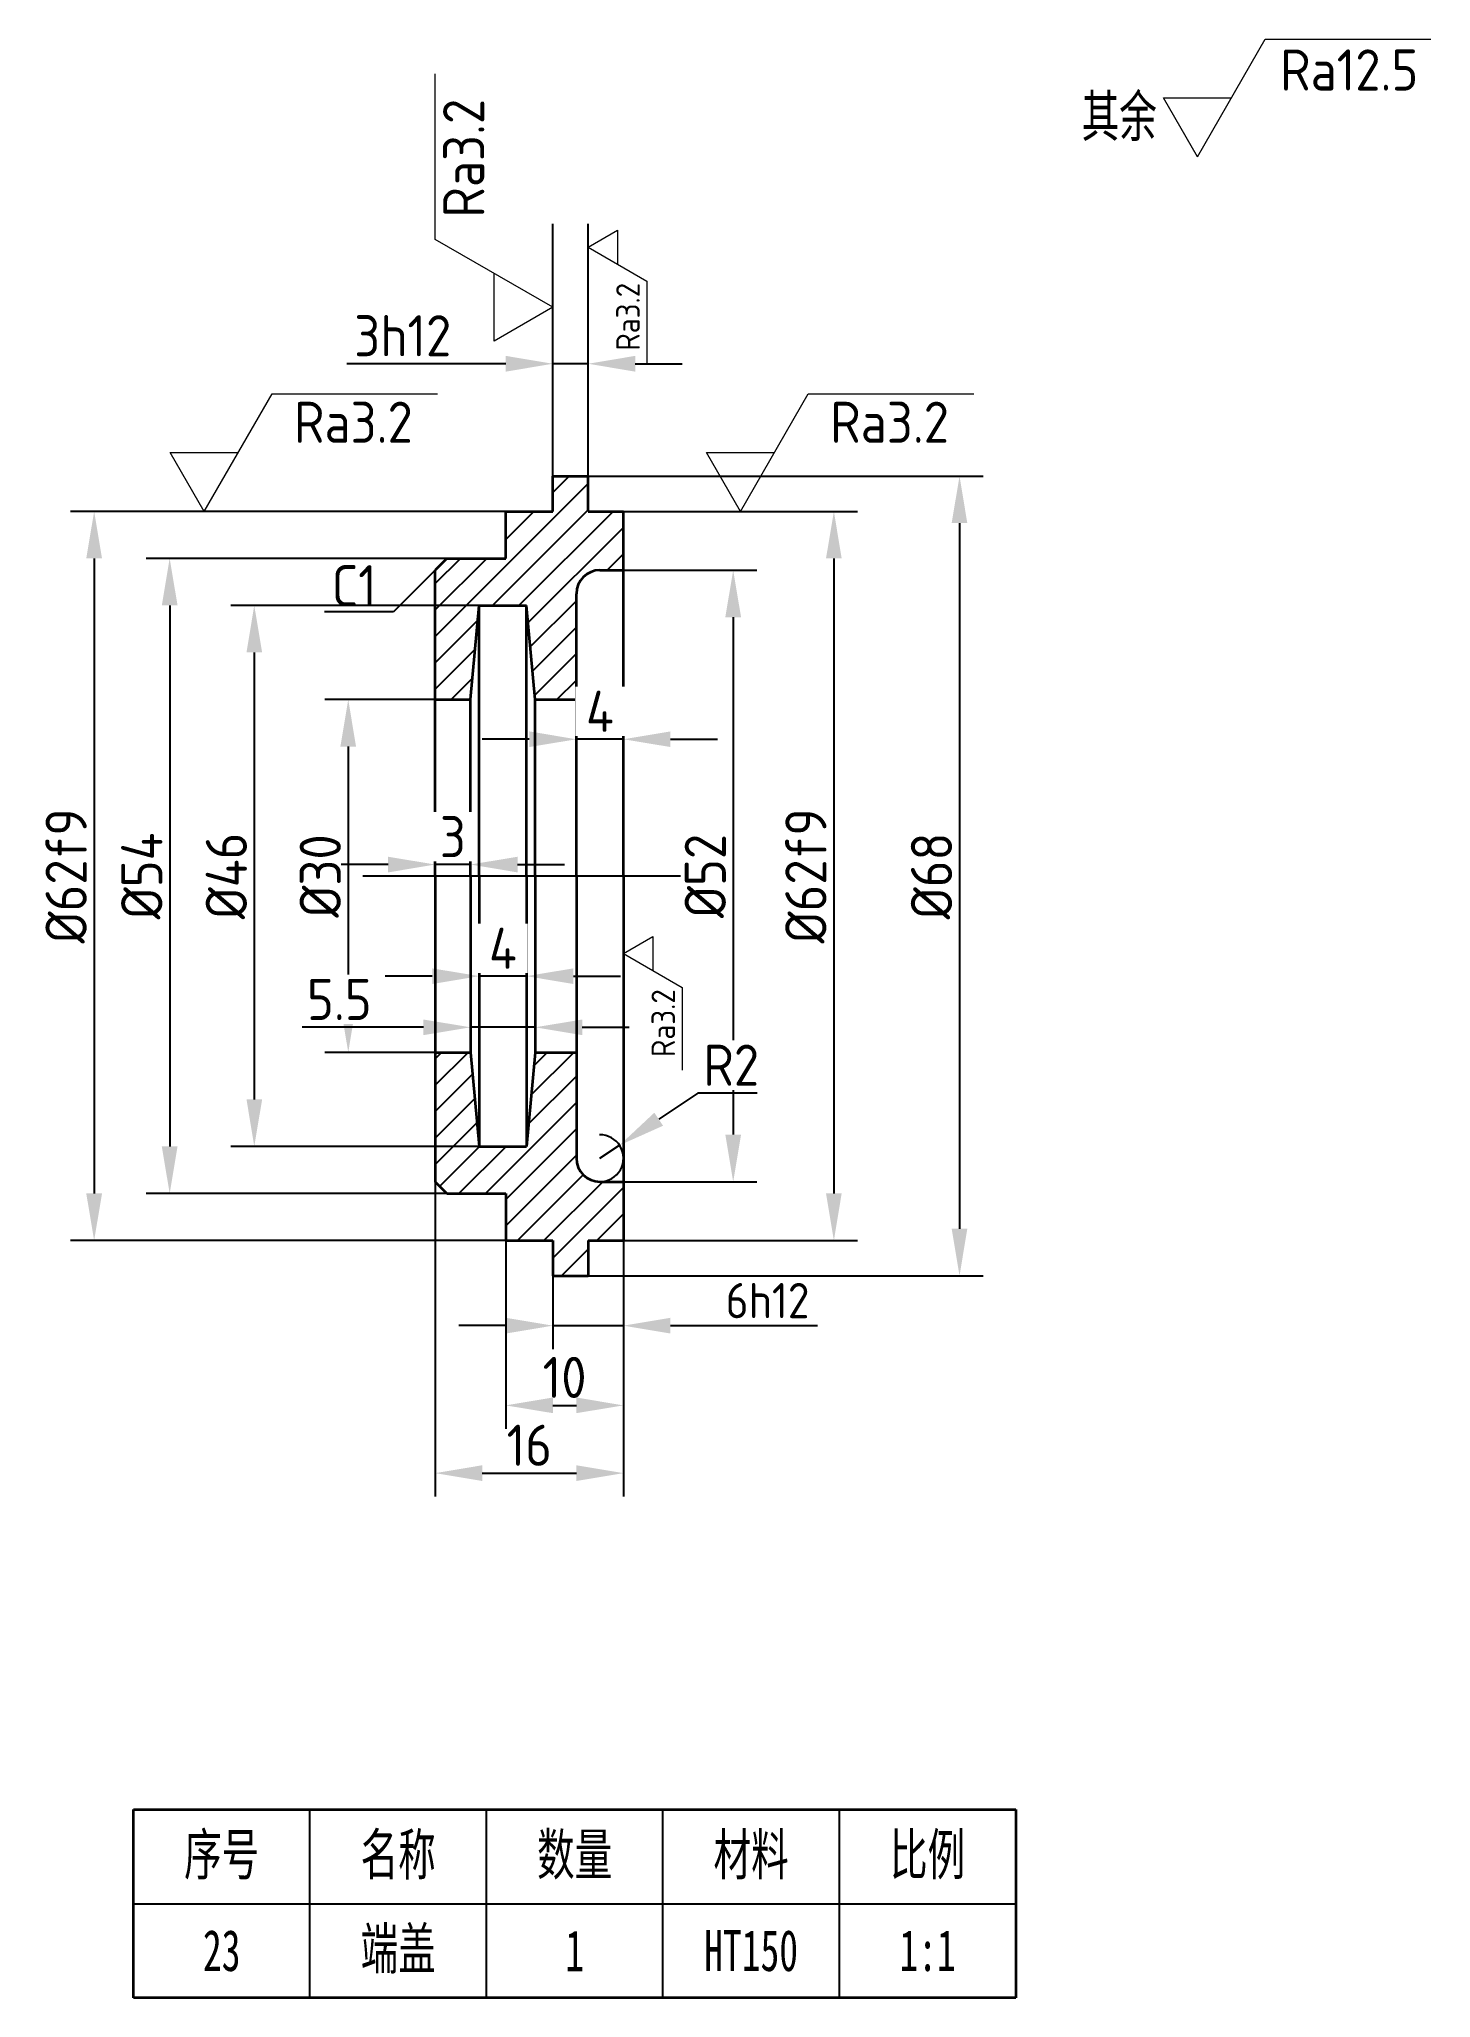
# Model space of a CAD drawing. Header units: millimetres. Extents: x 2398 to 2516, y 2160 to 2327.
import ezdxf

# ---------------------------------------------------------------- set-up
doc = ezdxf.new("R2010")
doc.units = ezdxf.units.MM
doc.linetypes.add('CENTERX2', pattern=[101.6, 63.5, -12.7, 12.7, -12.7])
for name, color, linetype in [('中心线', 1, 'CENTERX2'), ('标注', 3, 'Continuous'), ('细实线', 7, 'Continuous')]:
    doc.layers.add(name, color=color, linetype=linetype)
doc.layers.add('粗实线', color=7, linetype='Continuous', lineweight=35)
doc.styles.add('ISOCP', font='isocp.shx', dxfattribs={"height": 3.5})
doc.styles.add('仿宋', font='simfang.ttf', dxfattribs={"width": 0.67, "height": 3.5})
doc.styles.add('长仿宋体', font='simfang.ttf', dxfattribs={"width": 0.67, "height": 3.5})
doc.dimstyles.new('ISO-25$0', dxfattribs={"dimtxt": 3.5, "dimasz": 4, "dimexe": 2, "dimexo": 0, "dimtad": 1, "dimtoh": 1, "dimdsep": 46, "dimtxsty": 'ISOCP', "dimcen": 2.5, "dimadec": 0, "dimazin": 0, "dimtfac": 1, "dimtmove": 0, "dimatfit": 3, "dimfxl": 1, "dimtfill": 1, "dimarcsym": 0})
doc.dimstyles.new('ISO-25$4', dxfattribs={"dimtxt": 3.5, "dimasz": 4, "dimexe": 2, "dimexo": 0, "dimtad": 1, "dimtoh": 1, "dimdsep": 46, "dimtxsty": 'ISOCP', "dimcen": 2.5, "dimadec": 0, "dimazin": 0, "dimtfac": 1, "dimtmove": 0, "dimatfit": 3, "dimfxl": 1, "dimtfill": 1, "dimarcsym": 0})

# ---------------------------------------------------------------- blocks, each defined once
blk = doc.blocks.new('*D24')
at = {"layer": 'Defpoints', "color": 0, "transparency": 16777216}
for p in [(2431.72, 2229.81), (2447.72, 2224.81), (2447.72, 2205.03)]:
    blk.add_point(p, dxfattribs=at)
at = {"layer": '标注', "color": 0, "lineweight": -2, "transparency": 16777216}
for p, q in [((2431.72, 2229.81), (2431.72, 2203.03)), ((2447.72, 2224.81), (2447.72, 2203.03)), ((2435.72, 2205.03), (2443.72, 2205.03))]:
    blk.add_line(p, q, dxfattribs=at)
at = {"layer": '标注', "color": 0, "transparency": 16777216}
for points in [[(2435.72, 2205.7), (2435.72, 2204.36), (2431.72, 2205.03)], [(2443.72, 2205.7), (2443.72, 2204.36), (2447.72, 2205.03)]]:
    blk.add_solid(points, dxfattribs=at)
at = {"layer": '标注', "color": 0, "transparency": 16777216, "insert": (2439.72, 2207.4), "char_height": 3.5, "attachment_point": 5, "style": 'ISOCP', "bg_fill": 3, "box_fill_scale": 1.1, "bg_fill_color": 256, "bg_fill_true_color": 13158600, "bg_fill_transparency": 0}
blk.add_mtext('16', dxfattribs=at)
blk = doc.blocks.new('*D25')
at = {"layer": 'Defpoints', "color": 0, "transparency": 16777216}
for p in [(2437.72, 2224.81), (2447.72, 2224.81), (2447.72, 2210.79)]:
    blk.add_point(p, dxfattribs=at)
at = {"layer": '标注', "color": 0, "lineweight": -2, "transparency": 16777216}
for p, q in [((2437.72, 2224.81), (2437.72, 2208.79)), ((2447.72, 2224.81), (2447.72, 2208.79)), ((2441.72, 2210.79), (2443.72, 2210.79))]:
    blk.add_line(p, q, dxfattribs=at)
at = {"layer": '标注', "color": 0, "transparency": 16777216}
for points in [[(2441.72, 2211.46), (2441.72, 2210.13), (2437.72, 2210.79)], [(2443.72, 2211.46), (2443.72, 2210.13), (2447.72, 2210.79)]]:
    blk.add_solid(points, dxfattribs=at)
at = {"layer": '标注', "color": 0, "transparency": 16777216, "insert": (2442.72, 2213.17), "char_height": 3.5, "attachment_point": 5, "style": 'ISOCP'}
blk.add_mtext('10', dxfattribs=at)
blk = doc.blocks.new('*D26')
at = {"layer": 'Defpoints', "color": 0, "transparency": 16777216}
for p in [(2441.72, 2224.81), (2447.72, 2224.81), (2447.72, 2217.57)]:
    blk.add_point(p, dxfattribs=at)
at = {"layer": '标注', "color": 0, "lineweight": -2, "transparency": 16777216}
for p, q in [((2441.72, 2224.81), (2441.72, 2215.57)), ((2447.72, 2224.81), (2447.72, 2215.57)), ((2437.72, 2217.57), (2433.72, 2217.57)), ((2441.72, 2217.57), (2447.72, 2217.57)), ((2451.72, 2217.57), (2464.23, 2217.57))]:
    blk.add_line(p, q, dxfattribs=at)
at = {"layer": '标注', "color": 0, "transparency": 16777216}
for points in [[(2437.72, 2218.24), (2437.72, 2216.9), (2441.72, 2217.57)], [(2451.72, 2218.24), (2451.72, 2216.9), (2447.72, 2217.57)]]:
    blk.add_solid(points, dxfattribs=at)
at = {"layer": '标注', "color": 0, "transparency": 16777216, "insert": (2459.97, 2219.7), "char_height": 3.5, "attachment_point": 5, "style": 'ISOCP', "bg_fill": 3, "box_fill_scale": 1.1, "bg_fill_color": 256, "bg_fill_true_color": 13158600, "bg_fill_transparency": 0}
blk.add_mtext('{\\H0.85714x;6h12}', dxfattribs=at)
blk = doc.blocks.new('*D27')
at = {"layer": 'Defpoints', "color": 0, "transparency": 16777216}
for p in [(2441.72, 2286.81), (2402.73, 2224.81), (2441.72, 2224.81)]:
    blk.add_point(p, dxfattribs=at)
at = {"layer": '标注', "color": 0, "lineweight": -2, "transparency": 16777216}
for p, q in [((2441.72, 2286.81), (2400.73, 2286.81)), ((2402.73, 2282.81), (2402.73, 2228.81)), ((2441.72, 2224.81), (2400.73, 2224.81))]:
    blk.add_line(p, q, dxfattribs=at)
at = {"layer": '标注', "color": 0, "transparency": 16777216}
for points in [[(2402.06, 2282.81), (2403.4, 2282.81), (2402.73, 2286.81)], [(2402.06, 2228.81), (2403.4, 2228.81), (2402.73, 2224.81)]]:
    blk.add_solid(points, dxfattribs=at)
at = {"layer": '标注', "color": 0, "transparency": 16777216, "insert": (2400.35, 2255.81), "char_height": 3.5, "attachment_point": 5, "rotation": 90, "style": 'ISOCP', "bg_fill": 3, "box_fill_scale": 1.1, "bg_fill_color": 256, "bg_fill_true_color": 13158600, "bg_fill_transparency": 0}
blk.add_mtext('%%C62f9', dxfattribs=at)
blk = doc.blocks.new('*D28')
at = {"layer": 'Defpoints', "color": 0, "transparency": 16777216}
for p in [(2431.72, 2270.81), (2424.33, 2240.81), (2431.72, 2240.81)]:
    blk.add_point(p, dxfattribs=at)
at = {"layer": '标注', "color": 0, "lineweight": -2, "transparency": 16777216}
for p, q in [((2431.72, 2270.81), (2422.33, 2270.81)), ((2424.33, 2266.81), (2424.33, 2244.81)), ((2431.72, 2240.81), (2422.33, 2240.81))]:
    blk.add_line(p, q, dxfattribs=at)
at = {"layer": '标注', "color": 0, "transparency": 16777216}
for points in [[(2423.66, 2266.81), (2424.99, 2266.81), (2424.33, 2270.81)], [(2423.66, 2244.81), (2424.99, 2244.81), (2424.33, 2240.81)]]:
    blk.add_solid(points, dxfattribs=at)
at = {"layer": '标注', "color": 0, "transparency": 16777216, "insert": (2421.95, 2255.81), "char_height": 3.5, "attachment_point": 5, "rotation": 90, "style": 'ISOCP', "bg_fill": 3, "box_fill_scale": 1.1, "bg_fill_color": 256, "bg_fill_true_color": 13158600, "bg_fill_transparency": 0}
blk.add_mtext('%%C30', dxfattribs=at)
blk = doc.blocks.new('*D29')
at = {"layer": 'Defpoints', "color": 0, "transparency": 16777216}
for p in [(2432.72, 2282.81), (2409.15, 2228.81), (2432.72, 2228.81)]:
    blk.add_point(p, dxfattribs=at)
at = {"layer": '标注', "color": 0, "lineweight": -2, "transparency": 16777216}
for p, q in [((2432.72, 2282.81), (2407.15, 2282.81)), ((2409.15, 2278.81), (2409.15, 2232.81)), ((2432.72, 2228.81), (2407.15, 2228.81))]:
    blk.add_line(p, q, dxfattribs=at)
at = {"layer": '标注', "color": 0, "transparency": 16777216}
for points in [[(2408.48, 2278.81), (2409.82, 2278.81), (2409.15, 2282.81)], [(2408.48, 2232.81), (2409.82, 2232.81), (2409.15, 2228.81)]]:
    blk.add_solid(points, dxfattribs=at)
at = {"layer": '标注', "color": 0, "transparency": 16777216, "insert": (2406.78, 2255.81), "char_height": 3.5, "attachment_point": 5, "rotation": 90, "style": 'ISOCP', "bg_fill": 3, "box_fill_scale": 1.1, "bg_fill_color": 256, "bg_fill_true_color": 13158600, "bg_fill_transparency": 0}
blk.add_mtext('%%C54', dxfattribs=at)
blk = doc.blocks.new('*D30')
at = {"layer": 'Defpoints', "color": 0, "transparency": 16777216}
for p in [(2435.47, 2278.81), (2416.34, 2232.81), (2435.47, 2232.81)]:
    blk.add_point(p, dxfattribs=at)
at = {"layer": '标注', "color": 0, "lineweight": -2, "transparency": 16777216}
for p, q in [((2435.47, 2278.81), (2414.34, 2278.81)), ((2416.34, 2274.81), (2416.34, 2236.81)), ((2435.47, 2232.81), (2414.34, 2232.81))]:
    blk.add_line(p, q, dxfattribs=at)
at = {"layer": '标注', "color": 0, "transparency": 16777216}
for points in [[(2415.68, 2274.81), (2417.01, 2274.81), (2416.34, 2278.81)], [(2415.68, 2236.81), (2417.01, 2236.81), (2416.34, 2232.81)]]:
    blk.add_solid(points, dxfattribs=at)
at = {"layer": '标注', "color": 0, "transparency": 16777216, "insert": (2413.97, 2255.81), "char_height": 3.5, "attachment_point": 5, "rotation": 90, "style": 'ISOCP', "bg_fill": 3, "box_fill_scale": 1.1, "bg_fill_color": 256, "bg_fill_true_color": 13158600, "bg_fill_transparency": 0}
blk.add_mtext('%%C46', dxfattribs=at)
blk = doc.blocks.new('*D31')
at = {"layer": 'Defpoints', "color": 0, "transparency": 16777216}
for p in [(2447.72, 2281.81), (2447.72, 2229.81), (2457.05, 2229.81)]:
    blk.add_point(p, dxfattribs=at)
at = {"layer": '标注', "color": 0, "lineweight": -2, "transparency": 16777216}
for p, q in [((2447.72, 2281.81), (2459.05, 2281.81)), ((2457.05, 2277.81), (2457.05, 2233.81)), ((2447.72, 2229.81), (2459.05, 2229.81))]:
    blk.add_line(p, q, dxfattribs=at)
at = {"layer": '标注', "color": 0, "transparency": 16777216}
for points in [[(2456.38, 2277.81), (2457.72, 2277.81), (2457.05, 2281.81)], [(2456.38, 2233.81), (2457.72, 2233.81), (2457.05, 2229.81)]]:
    blk.add_solid(points, dxfattribs=at)
at = {"layer": '标注', "color": 0, "transparency": 16777216, "insert": (2454.68, 2255.81), "char_height": 3.5, "attachment_point": 5, "rotation": 90, "style": 'ISOCP', "bg_fill": 3, "box_fill_scale": 1.1, "bg_fill_color": 256, "bg_fill_true_color": 13158600, "bg_fill_transparency": 0}
blk.add_mtext('%%C52', dxfattribs=at)
blk = doc.blocks.new('*D32')
at = {"layer": 'Defpoints', "color": 0, "transparency": 16777216}
for p in [(2447.72, 2286.81), (2447.72, 2224.81), (2465.61, 2224.81)]:
    blk.add_point(p, dxfattribs=at)
at = {"layer": '标注', "color": 0, "lineweight": -2, "transparency": 16777216}
for p, q in [((2447.72, 2286.81), (2467.61, 2286.81)), ((2465.61, 2282.81), (2465.61, 2228.81)), ((2447.72, 2224.81), (2467.61, 2224.81))]:
    blk.add_line(p, q, dxfattribs=at)
at = {"layer": '标注', "color": 0, "transparency": 16777216}
for points in [[(2464.94, 2282.81), (2466.27, 2282.81), (2465.61, 2286.81)], [(2464.94, 2228.81), (2466.27, 2228.81), (2465.61, 2224.81)]]:
    blk.add_solid(points, dxfattribs=at)
at = {"layer": '标注', "color": 0, "transparency": 16777216, "insert": (2463.23, 2255.81), "char_height": 3.5, "attachment_point": 5, "rotation": 90, "style": 'ISOCP', "bg_fill": 3, "box_fill_scale": 1.1, "bg_fill_color": 256, "bg_fill_true_color": 13158600, "bg_fill_transparency": 0}
blk.add_mtext('%%C62f9', dxfattribs=at)
blk = doc.blocks.new('*D33')
at = {"layer": 'Defpoints', "color": 0, "transparency": 16777216}
for p in [(2444.72, 2289.81), (2444.72, 2221.81), (2476.29, 2221.81)]:
    blk.add_point(p, dxfattribs=at)
at = {"layer": '标注', "color": 0, "lineweight": -2, "transparency": 16777216}
for p, q in [((2444.72, 2289.81), (2478.29, 2289.81)), ((2476.29, 2285.81), (2476.29, 2225.81)), ((2444.72, 2221.81), (2478.29, 2221.81))]:
    blk.add_line(p, q, dxfattribs=at)
at = {"layer": '标注', "color": 0, "transparency": 16777216}
for points in [[(2475.62, 2285.81), (2476.95, 2285.81), (2476.29, 2289.81)], [(2475.62, 2225.81), (2476.95, 2225.81), (2476.29, 2221.81)]]:
    blk.add_solid(points, dxfattribs=at)
at = {"layer": '标注', "color": 0, "transparency": 16777216, "insert": (2473.91, 2255.81), "char_height": 3.5, "attachment_point": 5, "rotation": 90, "style": 'ISOCP', "bg_fill": 3, "box_fill_scale": 1.1, "bg_fill_color": 256, "bg_fill_true_color": 13158600, "bg_fill_transparency": 0}
blk.add_mtext('%%C68', dxfattribs=at)
blk = doc.blocks.new('小明细框')
at = {"lineweight": 35}
for p, q in [((-75, 0), (-75, 16)), ((-75, 16), (0, 16)), ((0, 16), (0, 0)), ((0, 0), (-75, 0))]:
    blk.add_line(p, q, dxfattribs=at)
at = {"lineweight": -3}
for p, q in [((-60, 0), (-60, 16)), ((-45, 0), (-45, 16)), ((-30, 0), (-30, 16)), ((-15, 0), (-15, 16)), ((-75, 8), (0, 8))]:
    blk.add_line(p, q, dxfattribs=at)
at = {"lineweight": 35, "char_height": 3.5, "attachment_point": 5, "style": '仿宋'}
for s, insert in [('\\pxqc;序号', (-67.5, 12)), ('\\pxqc;名称', (-52.5, 12)), ('\\pxqc;数量', (-37.5, 12)), ('\\pxqc;材料', (-22.5, 12)), ('\\pxqc;比例', (-7.5, 12))]:
    blk.add_mtext_dynamic_manual_height_columns(s, width=15, gutter_width=17.5, heights=[0], dxfattribs=dict(at, insert=insert))
blk = doc.blocks.new('去除表面')
at = {"layer": '标注', "lineweight": 0}
for p, q in [((0, 0), (5.77, 10)), ((0, 0), (-2.89, 5)), ((-2.89, 5), (2.89, 5))]:
    blk.add_line(p, q, dxfattribs=at)
blk = doc.blocks.new('去除材料')
at = {"layer": '粗实线', "color": 3, "lineweight": 0}
blk.add_line((5.77, 10), (19.84, 10), dxfattribs=at)
blk.add_blockref('去除表面', (0, 0), dxfattribs=at)
blk = doc.blocks.new('RA12.5NEW')
at = {"color": 3, "lineweight": 35}
blk.add_blockref('去除材料', (0, 0), dxfattribs=at)
at = {"color": 3, "lineweight": 0, "insert": (7.03, 9.13), "char_height": 3.5, "attachment_point": 1, "style": 'ISOCP'}
blk.add_mtext_dynamic_manual_height_columns('Ra12.5', width=14.0667, gutter_width=17.5, heights=[0], dxfattribs=at)
blk = doc.blocks.new('*D34')
at = {"layer": 'Defpoints', "color": 0, "transparency": 16777216}
for p in [(2441.72, 2299.36), (2441.72, 2289.81), (2444.72, 2289.81)]:
    blk.add_point(p, dxfattribs=at)
at = {"layer": '标注', "color": 0, "lineweight": -2, "transparency": 16777216}
for p, q in [((2441.72, 2289.81), (2441.72, 2301.36)), ((2444.72, 2289.81), (2444.72, 2301.36)), ((2437.72, 2299.36), (2424.21, 2299.36)), ((2444.72, 2299.36), (2441.72, 2299.36)), ((2448.72, 2299.36), (2452.72, 2299.36))]:
    blk.add_line(p, q, dxfattribs=at)
at = {"layer": '标注', "color": 0, "transparency": 16777216}
for points in [[(2437.72, 2300.03), (2437.72, 2298.69), (2441.72, 2299.36)], [(2448.72, 2300.03), (2448.72, 2298.69), (2444.72, 2299.36)]]:
    blk.add_solid(points, dxfattribs=at)
at = {"layer": '标注', "color": 0, "transparency": 16777216, "insert": (2428.96, 2301.74), "char_height": 3.5, "attachment_point": 5, "style": 'ISOCP', "bg_fill": 3, "box_fill_scale": 1.1, "bg_fill_color": 256, "bg_fill_true_color": 13158600, "bg_fill_transparency": 0}
blk.add_mtext('3h12', dxfattribs=at)
blk = doc.blocks.new('RA3.2')
at = {"lineweight": 35}
blk.add_blockref('去除材料', (0, 0), dxfattribs=at)
at = {"lineweight": -3, "insert": (7.63, 9.33), "char_height": 3.5, "attachment_point": 1, "style": 'ISOCP'}
blk.add_mtext_dynamic_manual_height_columns('Ra3.2', width=14.4167, gutter_width=17.5, heights=[0], dxfattribs=at)
blk = doc.blocks.new('*D35')
at = {"layer": '标注', "color": 0, "lineweight": -2, "transparency": 16777216}
for p, q in [((2443.72, 2267.18), (2443.72, 2269.43)), ((2447.72, 2267.18), (2447.72, 2269.43)), ((2439.72, 2267.43), (2435.72, 2267.43)), ((2447.72, 2267.43), (2443.72, 2267.43)), ((2451.72, 2267.43), (2455.72, 2267.43))]:
    blk.add_line(p, q, dxfattribs=at)
at = {"layer": '标注', "color": 0, "transparency": 16777216}
for points in [[(2439.72, 2268.1), (2439.72, 2266.77), (2443.72, 2267.43)], [(2451.72, 2268.1), (2451.72, 2266.77), (2447.72, 2267.43)]]:
    blk.add_solid(points, dxfattribs=at)
at = {"layer": '标注', "color": 0, "transparency": 16777216, "insert": (2445.72, 2269.81), "char_height": 3.5, "attachment_point": 5, "style": 'ISOCP', "bg_fill": 3, "box_fill_scale": 1.1, "bg_fill_color": 256, "bg_fill_true_color": 13158600, "bg_fill_transparency": 0}
blk.add_mtext('4', dxfattribs=at)
at = {"layer": 'Defpoints', "color": 0, "transparency": 16777216}
for p in [(2443.72, 2267.43), (2443.72, 2267.18), (2447.72, 2267.18)]:
    blk.add_point(p, dxfattribs=at)
blk = doc.blocks.new('*D36')
at = {"layer": '标注', "color": 0, "lineweight": -2, "transparency": 16777216}
for p, q in [((2431.47, 2247.29), (2427.47, 2247.29)), ((2435.47, 2248.08), (2435.47, 2245.29)), ((2439.47, 2247.29), (2435.47, 2247.29)), ((2439.47, 2248.08), (2439.47, 2245.29)), ((2443.47, 2247.29), (2447.47, 2247.29))]:
    blk.add_line(p, q, dxfattribs=at)
at = {"layer": '标注', "color": 0, "transparency": 16777216}
for points in [[(2431.47, 2247.95), (2431.47, 2246.62), (2435.47, 2247.29)], [(2443.47, 2247.95), (2443.47, 2246.62), (2439.47, 2247.29)]]:
    blk.add_solid(points, dxfattribs=at)
at = {"layer": '标注', "color": 0, "transparency": 16777216, "insert": (2437.47, 2249.66), "char_height": 3.5, "attachment_point": 5, "style": 'ISOCP', "bg_fill": 3, "box_fill_scale": 1.1, "bg_fill_color": 256, "bg_fill_true_color": 13158600, "bg_fill_transparency": 0}
blk.add_mtext('4', dxfattribs=at)
at = {"layer": 'Defpoints', "color": 0, "transparency": 16777216}
for p in [(2435.47, 2248.08), (2435.47, 2247.29), (2439.47, 2248.08)]:
    blk.add_point(p, dxfattribs=at)
blk = doc.blocks.new('*D37')
at = {"layer": 'Defpoints', "color": 0, "transparency": 16777216}
for p in [(2434.72, 2242.94), (2434.72, 2242.94), (2440.22, 2242.94)]:
    blk.add_point(p, dxfattribs=at)
at = {"layer": '标注', "color": 0, "lineweight": -2, "transparency": 16777216}
for p, q in [((2434.72, 2242.94), (2434.72, 2244.94)), ((2440.22, 2242.94), (2440.22, 2244.94)), ((2430.72, 2242.94), (2420.42, 2242.94)), ((2440.22, 2242.94), (2434.72, 2242.94)), ((2444.22, 2242.94), (2448.22, 2242.94))]:
    blk.add_line(p, q, dxfattribs=at)
at = {"layer": '标注', "color": 0, "transparency": 16777216}
for points in [[(2430.72, 2243.6), (2430.72, 2242.27), (2434.72, 2242.94)], [(2444.22, 2243.6), (2444.22, 2242.27), (2440.22, 2242.94)]]:
    blk.add_solid(points, dxfattribs=at)
at = {"layer": '标注', "color": 0, "transparency": 16777216, "insert": (2423.57, 2245.31), "char_height": 3.5, "attachment_point": 5, "style": 'ISOCP', "bg_fill": 3, "box_fill_scale": 1.1, "bg_fill_color": 256, "bg_fill_true_color": 13158600, "bg_fill_transparency": 0}
blk.add_mtext('5.5', dxfattribs=at)
blk = doc.blocks.new('*D38')
at = {"layer": '标注', "color": 0, "lineweight": -2, "transparency": 16777216}
for p, q in [((2427.72, 2256.78), (2423.72, 2256.78)), ((2431.72, 2258.04), (2431.72, 2254.78)), ((2434.72, 2256.78), (2431.72, 2256.78)), ((2434.72, 2258.04), (2434.72, 2254.78)), ((2438.72, 2256.78), (2442.72, 2256.78))]:
    blk.add_line(p, q, dxfattribs=at)
at = {"layer": '标注', "color": 0, "transparency": 16777216}
for points in [[(2427.72, 2257.44), (2427.72, 2256.11), (2431.72, 2256.78)], [(2438.72, 2257.44), (2438.72, 2256.11), (2434.72, 2256.78)]]:
    blk.add_solid(points, dxfattribs=at)
at = {"layer": '标注', "color": 0, "transparency": 16777216, "insert": (2433.22, 2259.15), "char_height": 3.5, "attachment_point": 5, "style": 'ISOCP', "bg_fill": 3, "box_fill_scale": 1.1, "bg_fill_color": 256, "bg_fill_true_color": 13158600, "bg_fill_transparency": 0}
blk.add_mtext('3', dxfattribs=at)
at = {"layer": 'Defpoints', "color": 0, "transparency": 16777216}
for p in [(2431.72, 2258.04), (2431.72, 2256.78), (2434.72, 2258.04)]:
    blk.add_point(p, dxfattribs=at)
blk = doc.blocks.new('*D39')
at = {"layer": 'Defpoints', "color": 0, "transparency": 16777216}
for p in [(2445.72, 2231.81), (2447.39, 2232.91)]:
    blk.add_point(p, dxfattribs=at)
at = {"layer": '标注', "color": 0, "lineweight": -2, "transparency": 16777216}
for p, q in [((2454.05, 2237.34), (2450.72, 2235.13)), ((2459.08, 2237.34), (2454.05, 2237.34)), ((2445.72, 2231.81), (2447.39, 2232.91))]:
    blk.add_line(p, q, dxfattribs=at)
blk.add_arc((2445.72, 2231.81), 2, 270, 90.8881, dxfattribs=at)
at = {"layer": '标注', "color": 0, "transparency": 16777216}
blk.add_solid([(2450.35, 2235.68), (2451.09, 2234.57), (2447.39, 2232.91)], dxfattribs=at)
at = {"layer": '标注', "color": 0, "transparency": 16777216, "insert": (2456.88, 2239.72), "char_height": 3.5, "attachment_point": 5, "style": 'ISOCP', "bg_fill": 3, "box_fill_scale": 1.1, "bg_fill_color": 256, "bg_fill_true_color": 13158600, "bg_fill_transparency": 0}
blk.add_mtext('R2', dxfattribs=at)

msp = doc.modelspace()

# ---------------------------------------------------------------- hatches: boundary and pattern name
at = {"layer": '细实线', "transparency": 33554687}
h = msp.add_hatch(dxfattribs=at)
h.set_pattern_fill('ANSI31', color=256, scale=0.5)
h.set_pattern_definition([(45, (-76.2803, -9.5593), (-1.122532, 1.122532), [])])
h.paths.add_polyline_path([(2445.72, 2281.808), (2447.72, 2281.808), (2447.72, 2286.808), (2444.72, 2286.808), (2444.72, 2289.808), (2441.72, 2289.808), (2441.72, 2286.808), (2437.72, 2286.808), (2437.72, 2282.808), (2432.72, 2282.808), (2431.72, 2281.808), (2431.72, 2270.808), (2434.72, 2270.808), (2435.47, 2278.808), (2439.47, 2278.808), (2440.22, 2270.808), (2443.72, 2270.808), (2443.72, 2279.808, -0.4142136)])
h.paths.add_polyline_path([(2437.72, 2228.808), (2437.72, 2224.808), (2441.72, 2224.808), (2441.72, 2221.808), (2444.72, 2221.808), (2444.72, 2224.808), (2447.72, 2224.808), (2447.72, 2229.808), (2445.72, 2229.808, -0.4142136), (2443.72, 2231.808), (2443.72, 2240.808), (2440.22, 2240.808), (2439.47, 2232.808), (2435.47, 2232.808), (2434.72, 2240.808), (2431.72, 2240.808), (2431.72, 2229.808), (2432.72, 2228.808)])

# ---------------------------------------------------------------- linework, layer by layer
at = {"layer": '中心线'}
msp.add_line((2425.578, 2255.808), (2456.474, 2255.808), dxfattribs=at)
at = {"layer": '粗实线'}
for p, q in [((2441.72, 2289.808), (2444.72, 2289.808)), ((2441.72, 2286.808), (2441.72, 2289.808)), ((2444.72, 2286.808), (2444.72, 2289.808)), ((2437.72, 2286.808), (2441.72, 2286.808)), ((2437.72, 2282.808), (2437.72, 2286.808)), ((2444.72, 2286.808), (2447.72, 2286.808)), ((2447.72, 2255.808), (2447.72, 2286.808)), ((2432.72, 2282.808), (2431.72, 2281.808)), ((2431.72, 2255.808), (2431.72, 2281.808)), ((2432.72, 2282.808), (2437.72, 2282.808)), ((2445.72, 2281.808), (2447.72, 2281.808)), ((2434.72, 2270.808), (2435.47, 2278.808)), ((2435.47, 2278.808), (2439.47, 2278.808)), ((2435.47, 2278.808), (2439.47, 2278.808)), ((2435.47, 2255.808), (2435.47, 2278.808)), ((2439.47, 2255.808), (2439.47, 2278.808)), ((2440.22, 2270.808), (2439.47, 2278.808)), ((2443.72, 2255.808), (2443.72, 2279.808)), ((2431.72, 2270.808), (2434.72, 2270.808)), ((2434.72, 2255.808), (2434.72, 2270.808)), ((2440.22, 2270.808), (2443.72, 2270.808)), ((2440.22, 2255.808), (2440.22, 2270.808)), ((2431.72, 2255.808), (2431.72, 2229.808)), ((2434.72, 2255.808), (2434.72, 2240.808)), ((2435.47, 2255.808), (2435.47, 2232.808)), ((2439.47, 2255.808), (2439.47, 2232.808)), ((2440.22, 2255.808), (2440.22, 2240.808)), ((2443.72, 2255.808), (2443.72, 2231.808)), ((2447.72, 2255.808), (2447.72, 2224.808)), ((2431.72, 2240.808), (2434.72, 2240.808)), ((2434.72, 2240.808), (2435.47, 2232.808)), ((2440.22, 2240.808), (2439.47, 2232.808)), ((2440.22, 2240.808), (2443.72, 2240.808)), ((2435.47, 2232.808), (2439.47, 2232.808)), ((2435.47, 2232.808), (2439.47, 2232.808)), ((2432.72, 2228.808), (2431.72, 2229.808)), ((2432.72, 2228.808), (2437.72, 2228.808)), ((2437.72, 2228.808), (2437.72, 2224.808)), ((2445.72, 2229.808), (2447.72, 2229.808)), ((2437.72, 2224.808), (2441.72, 2224.808)), ((2441.72, 2224.808), (2441.72, 2221.808)), ((2444.72, 2224.808), (2447.72, 2224.808)), ((2444.72, 2224.808), (2444.72, 2221.808)), ((2441.72, 2221.808), (2444.72, 2221.808))]:
    msp.add_line(p, q, dxfattribs=at)
for centre, start, end in [((2445.72, 2279.808), 90, 180), ((2445.72, 2231.808), 180, 270)]:
    msp.add_arc(centre, 2, start, end, dxfattribs=at)

# ---------------------------------------------------------------- block references
at = {"layer": '细实线'}
for name, p in [('RA12.5NEW', (2496.509, 2316.959)), ('小明细框', (2481.074, 2160.416))]:
    msp.add_blockref(name, p, dxfattribs=at)

# ---------------------------------------------------------------- texts
at = {"layer": '细实线', "char_height": 3.5}
for s, width, heights, insert, attachment_point, style in [('{\\C3;其余}', 7.98759, [0], (2486.665, 2322.174), 1, '长仿宋体'), ('端盖', 15, [0], (2428.574, 2164.416), 5, '长仿宋体'), ('\\pxqc;23', 15, [3.54], (2413.574, 2164.416), 5, '长仿宋体'), ('\\pxqc;1', 15, [0], (2443.574, 2164.416), 5, '仿宋'), ('\\pxqc;HT150', 15, [0], (2458.574, 2164.416), 5, '长仿宋体'), ('\\pxqc;1:1', 15, [0], (2473.574, 2164.416), 5, '长仿宋体')]:
    msp.add_mtext_dynamic_manual_height_columns(s, width=width, gutter_width=17.5, heights=heights, dxfattribs=dict(at, insert=insert, attachment_point=attachment_point, style=style))

# ---------------------------------------------------------------- next in the draw order: dimensions: what is measured, and where the dimension line sits
at = {"layer": '标注'}
dim = msp.add_linear_dim(base=(2447.72, 2205.03), p1=(2431.72, 2229.808), p2=(2447.72, 2224.808), dimstyle='ISO-25$0', override={"dimtxsty": 'ISOCP'}, dxfattribs=at)
dim.commit()
dim.dimension.update_dxf_attribs({"geometry": '*D24', "text_midpoint": (2439.72, 2207.405)})

# ---------------------------------------------------------------- next in the draw order: dimensions: what is measured, and where the dimension line sits
dim = msp.add_linear_dim(base=(2457.051, 2229.808), p1=(2447.72, 2281.808), p2=(2447.72, 2229.808), angle=90, text='%%C<>', dimstyle='ISO-25$0', override={"dimtxsty": 'ISOCP'}, dxfattribs=at)
dim.commit()
dim.dimension.update_dxf_attribs({"geometry": '*D31', "text_midpoint": (2454.675, 2255.808)})
dim = msp.add_linear_dim(base=(2447.72, 2210.792), p1=(2437.72, 2224.808), p2=(2447.72, 2224.808), dimstyle='ISO-25$0', override={"dimtfill": 0}, dxfattribs=at)
dim.commit()
dim.dimension.update_dxf_attribs({"geometry": '*D25', "text_midpoint": (2442.72, 2213.167)})

# ---------------------------------------------------------------- next in the draw order: dimensions: what is measured, and where the dimension line sits
dim = msp.add_linear_dim(base=(2447.72, 2217.571), p1=(2441.72, 2224.808), p2=(2447.72, 2224.808), text='{\\H0.85714x;<>h12}', dimstyle='ISO-25$0', override={"dimtxsty": 'ISOCP'}, dxfattribs=at)
dim.commit()
dim.dimension.update_dxf_attribs({"geometry": '*D26', "text_midpoint": (2459.975, 2219.696)})

# ---------------------------------------------------------------- next in the draw order: dimensions: what is measured, and where the dimension line sits
for base, p1, p2, picture, middle in [((2402.73, 2224.808), (2441.72, 2286.808), (2441.72, 2224.808), '*D27', (2400.355, 2255.808)), ((2465.607, 2224.808), (2447.72, 2286.808), (2447.72, 2224.808), '*D32', (2463.231, 2255.808))]:
    dim = msp.add_linear_dim(base=base, p1=p1, p2=p2, angle=90, text='%%C<>f9', dimstyle='ISO-25$0', override={"dimtxsty": 'ISOCP'}, dxfattribs=at)
    dim.commit()
    dim.dimension.update_dxf_attribs({"geometry": picture, "text_midpoint": middle})

# ---------------------------------------------------------------- next in the draw order: dimensions: what is measured, and where the dimension line sits
for base, p1, p2, picture, middle in [((2476.285, 2221.808), (2444.72, 2289.808), (2444.72, 2221.808), '*D33', (2473.91, 2255.808)), ((2424.328, 2240.808), (2431.72, 2270.808), (2431.72, 2240.808), '*D28', (2421.953, 2255.808))]:
    dim = msp.add_linear_dim(base=base, p1=p1, p2=p2, angle=90, text='%%C<>', dimstyle='ISO-25$0', override={"dimtxsty": 'ISOCP'}, dxfattribs=at)
    dim.commit()
    dim.dimension.update_dxf_attribs({"geometry": picture, "text_midpoint": middle})

# ---------------------------------------------------------------- next in the draw order: block references
msp.add_blockref('RA3.2', (2457.663, 2286.808), dxfattribs=at)

# ---------------------------------------------------------------- next in the draw order: texts
at = {"layer": '标注', "insert": (2450.107, 2240.406), "char_height": 2, "attachment_point": 1, "rotation": 90, "style": 'ISOCP'}
msp.add_mtext_dynamic_manual_height_columns('Ra3.2', width=10.31615, gutter_width=17.5, heights=[0], dxfattribs=at)

# ---------------------------------------------------------------- next in the draw order: dimensions: what is measured, and where the dimension line sits
at = {"layer": '标注'}
dim = msp.add_linear_dim(base=(2441.72, 2299.36), p1=(2444.72, 2289.808), p2=(2441.72, 2289.808), text='<>h12', dimstyle='ISO-25$0', dxfattribs=at)
dim.commit()
dim.dimension.update_dxf_attribs({"geometry": '*D34', "text_midpoint": (2428.965, 2301.736)})
dim = msp.add_linear_dim(base=(2409.151, 2228.808), p1=(2432.72, 2282.808), p2=(2432.72, 2228.808), angle=90, text='%%C<>', dimstyle='ISO-25$0', override={"dimtxsty": 'ISOCP'}, dxfattribs=at)
dim.commit()
dim.dimension.update_dxf_attribs({"geometry": '*D29', "text_midpoint": (2406.776, 2255.808)})

# ---------------------------------------------------------------- next in the draw order: linework, layer by layer
for p, q in [((2441.72, 2301.36), (2441.72, 2311.245)), ((2444.72, 2301.36), (2444.72, 2311.245))]:
    msp.add_line(p, q, dxfattribs=at)

# ---------------------------------------------------------------- next in the draw order: block references
at = {"layer": '标注', "rotation": 90}
msp.add_blockref('RA3.2', (2441.72, 2304.159), dxfattribs=at)
at = {"layer": '标注', "xscale": 0.5, "yscale": 0.5, "zscale": 0.5, "rotation": 270}
msp.add_blockref('去除材料', (2444.72, 2309.28), dxfattribs=at)
at = {"layer": '标注'}
msp.add_blockref('RA3.2', (2412.084, 2286.808), dxfattribs=at)

# ---------------------------------------------------------------- next in the draw order: texts
at = {"layer": '标注', "insert": (2447.107, 2300.467), "char_height": 2, "attachment_point": 1, "rotation": 90, "style": 'ISOCP'}
msp.add_mtext_dynamic_manual_height_columns('Ra3.2', width=10.31615, gutter_width=17.5, heights=[0], dxfattribs=at)

# ---------------------------------------------------------------- next in the draw order: dimensions: what is measured, and where the dimension line sits
at = {"layer": '标注'}
dim = msp.add_linear_dim(base=(2416.342, 2232.808), p1=(2435.47, 2278.808), p2=(2435.47, 2232.808), angle=90, text='%%C<>', dimstyle='ISO-25$0', override={"dimtxsty": 'ISOCP'}, dxfattribs=at)
dim.commit()
dim.dimension.update_dxf_attribs({"geometry": '*D30', "text_midpoint": (2413.967, 2255.808)})

# ---------------------------------------------------------------- next in the draw order: linework, layer by layer
for p, q in [((2431.72, 2281.808), (2428.184, 2278.273)), ((2428.184, 2278.273), (2422.324, 2278.273))]:
    msp.add_line(p, q, dxfattribs=at)

# ---------------------------------------------------------------- next in the draw order: texts
at = {"layer": '标注', "insert": (2422.919, 2282.238), "char_height": 3.5, "attachment_point": 1, "style": 'ISOCP'}
msp.add_mtext_dynamic_manual_height_columns('C1', width=5.49061, gutter_width=17.5, heights=[0], dxfattribs=at)

# ---------------------------------------------------------------- next in the draw order: dimensions: what is measured, and where the dimension line sits
at = {"layer": '标注'}
for base, p1, p2, picture, middle in [((2443.72, 2267.433), (2447.72, 2267.181), (2443.72, 2267.181), '*D35', (2445.72, 2269.808)), ((2431.72, 2256.776), (2434.72, 2258.041), (2431.72, 2258.041), '*D38', (2433.22, 2259.151)), ((2435.47, 2247.286), (2439.47, 2248.077), (2435.47, 2248.077), '*D36', (2437.47, 2249.661))]:
    dim = msp.add_linear_dim(base=base, p1=p1, p2=p2, dimstyle='ISO-25$0', dxfattribs=at)
    dim.commit()
    dim.dimension.update_dxf_attribs({"geometry": picture, "text_midpoint": middle})

# ---------------------------------------------------------------- next in the draw order: dimensions: what is measured, and where the dimension line sits
dim = msp.add_linear_dim(base=(2434.72, 2242.937), p1=(2440.22, 2242.937), p2=(2434.72, 2242.937), dimstyle='ISO-25$0', dxfattribs=at)
dim.commit()
dim.dimension.update_dxf_attribs({"geometry": '*D37', "text_midpoint": (2423.572, 2245.312)})

# ---------------------------------------------------------------- next in the draw order: block references
at = {"layer": '标注', "xscale": 0.5, "yscale": 0.5, "zscale": 0.5, "rotation": 270}
msp.add_blockref('去除材料', (2447.72, 2249.219), dxfattribs=at)

# ---------------------------------------------------------------- next in the draw order: dimensions: what is measured, and where the dimension line sits
at = {"layer": '标注'}
dim = msp.add_radius_dim(center=(2445.72, 2231.808), mpoint=(2447.386, 2232.915), dimstyle='ISO-25$4', dxfattribs=at)
dim.commit()
dim.dimension.update_dxf_attribs({"geometry": '*D39', "text_midpoint": (2456.88, 2239.716)})

doc.saveas('drawing.dxf')
